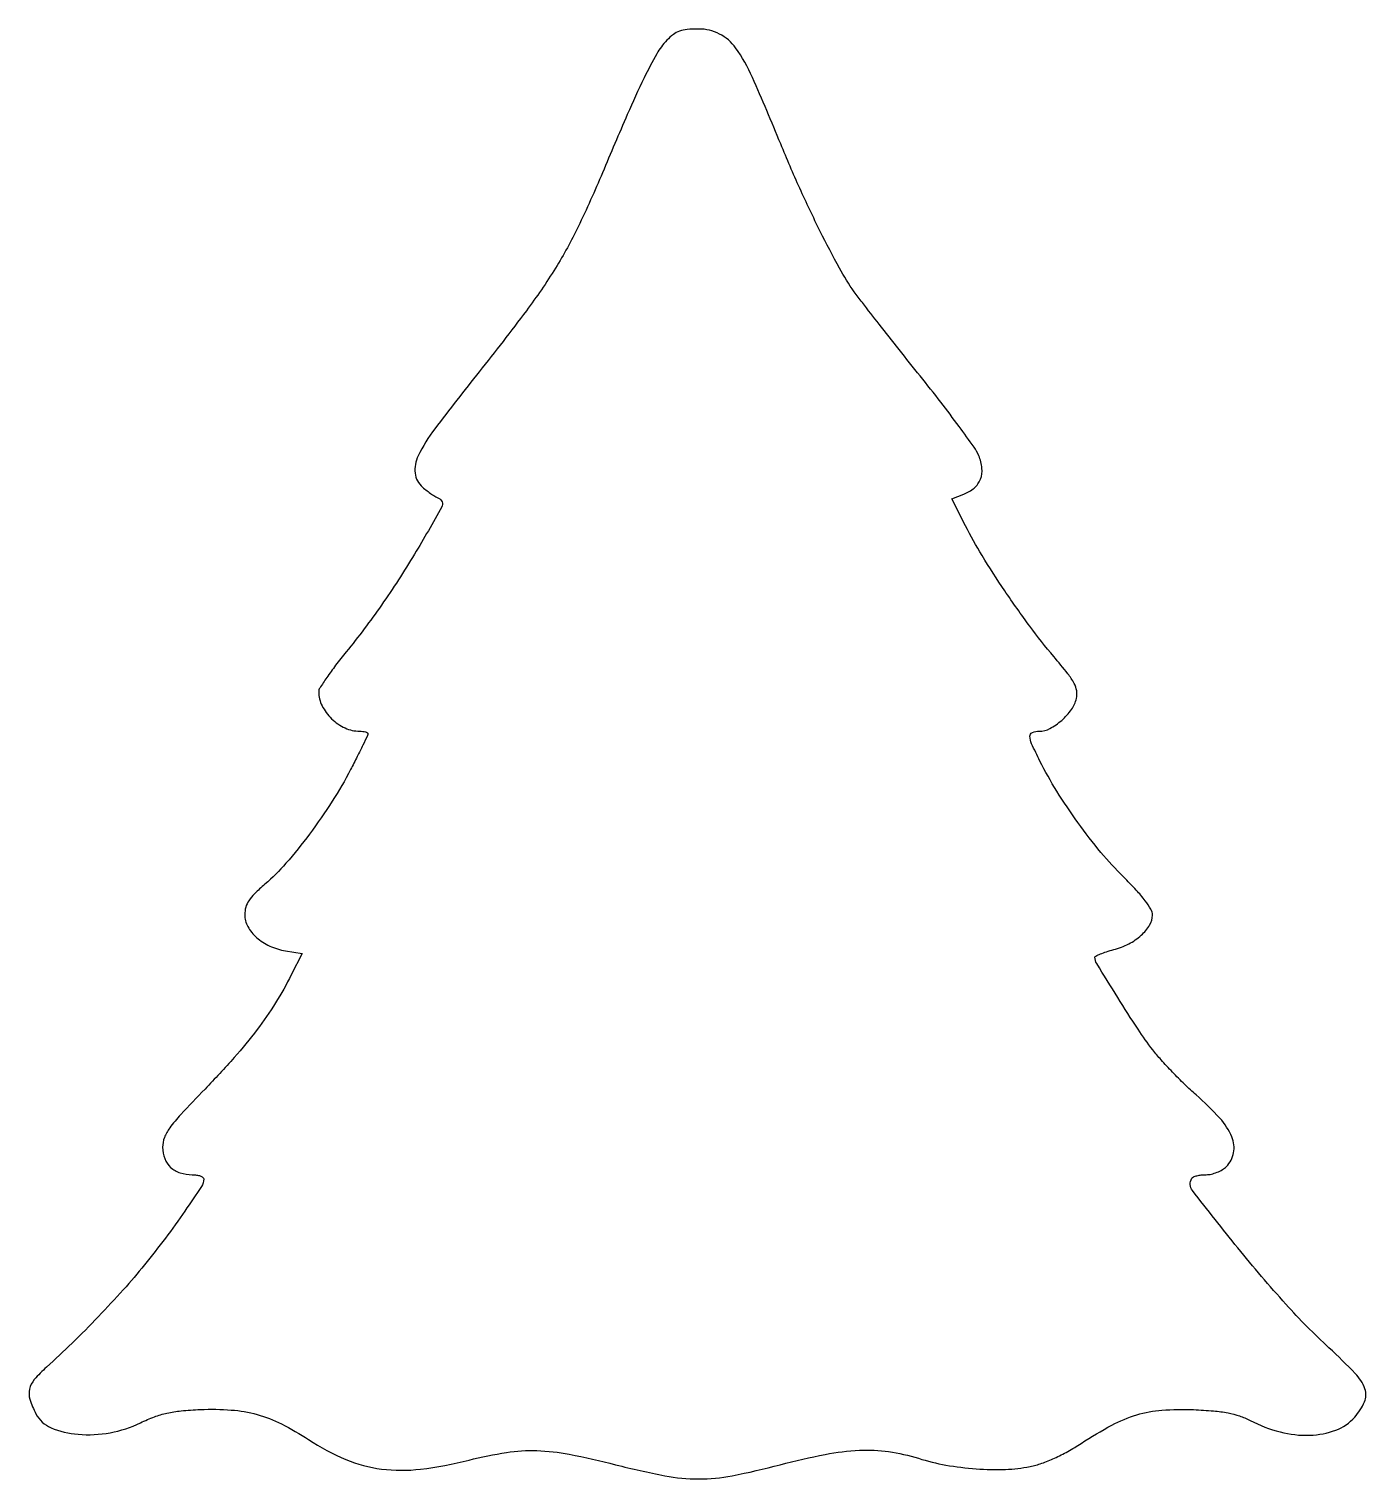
# Model space of a CAD drawing. Extents: x 247 to 573, y 42 to 395.
import ezdxf

# ---------------------------------------------------------------- set-up
doc = ezdxf.new("R2010")
doc.units = 0

msp = doc.modelspace()

# ---------------------------------------------------------------- linework, layer by layer
msp.add_lwpolyline([(402.749893, 392.25, 0.061948), (400.319577, 388.974034, 0.01569), (397.234644, 383.093834, 0.010744), (393.142456, 374.177948, 0.002965), (387.096089, 359.990938, -0.013189), (381.160129, 346.816512, -0.026229), (375.652478, 336.786083, -0.022254), (368.558224, 326.396261, -0.007059), (357.087072, 311.545831, 0.005521), (346.289606, 297.656064, 0.048418), (342.200682, 291.031324, 0.143975), (341.4794, 286.835465, 0.188353), (343.288317, 283.428423, 0.012879), (344.371725, 282.544024, 0.013015), (345.495526, 281.719774, 0.012908), (346.509791, 281.053835, 0.050389), (347.182868, 280.72498, -0.459637), (347.968937, 278.606704, -0.008726), (341.333873, 267.119572, -0.016893), (333.293251, 254.712784, -0.018661), (324.682479, 243.294303, 0.008307), (322.12242, 240.04181, 0.011778), (319.962978, 237.059212, 0.007963), (318.27232, 234.518699, 0.143792), (318, 233.591356, 0.11799), (318.812336, 230.196875, 0.083689), (321.149815, 227.036177, 0.082619), (324.428726, 224.782514, 0.109763), (327.95034, 224, -0.027575), (328.735697, 223.956655, -0.04335), (329.397912, 223.824542, -0.05362), (329.863076, 223.632953, -0.274864), (330, 223.402695, -0.111664), (329.903579, 222.976335, -0.001568), (328.754946, 220.585994, -0.004286), (327.38594, 217.82047, -0.002799), (325.76152, 214.652695, -0.022684), (321.287315, 206.924429, -0.017815), (315.774576, 198.965546, -0.018219), (310.032686, 191.833591, -0.03641), (304.907166, 186.725092, 0.015406), (302.386906, 184.415741, 0.053016), (300.973212, 182.710865, 0.078053), (300.248788, 181.133688, 0.068766), (300.000491, 179.338894, 0.126094), (300.742366, 176.442034, 0.085944), (302.872304, 173.770293, 0.075456), (306.081177, 171.687755, 0.064508), (309.939786, 170.510173), (313.948978, 169.832825), (311.336054, 164.666412, -0.022733), (307.491207, 157.851991, -0.021997), (303.004012, 151.337098, -0.019357), (297.445699, 144.545118, -0.01144), (290.323356, 136.860265, 0.004511), (284.412255, 130.657003, 0.030866), (281.724795, 127.404466, 0.065821), (280.438066, 125.034426, 0.09174), (280, 122.666969, 0.091113), (280.504588, 119.920922, 0.115998), (281.942761, 117.793329, 0.110339), (284.242589, 116.459279, 0.07661), (287.222506, 116, -0.036151), (288.286249, 115.922988, -0.05466), (289.184111, 115.690132, -0.071567), (289.799173, 115.349431, -0.234684), (290, 114.945131, -0.146615), (289.461314, 113.147544, -0.005308), (285.417536, 107.146139, -0.010052), (280.669864, 100.546951, -0.009617), (275.591926, 94.044295, -0.011946), (270.425741, 87.98632, -0.008503), (264.363882, 81.440217, -0.008388), (257.958279, 74.9753, -0.010247), (251.745763, 69.155871, 0.031367), (248.763213, 66.115727, 0.123283), (247.588299, 63.790056, 0.134537), (247.700402, 61.300633, 0.040274), (249.167977, 57.76035, 0.178431), (252.837618, 54.381459, 0.076654), (259.404303, 52.788262, 0.066668), (267.228374, 53.165111, 0.067646), (274.636213, 55.590043, -0.022885), (278.013203, 57.040461, -0.035416), (281.054475, 57.945074, -0.030801), (284.485431, 58.487243, -0.012834), (289.162998, 58.812745, -0.029399), (296.731634, 58.699413, -0.049218), (302.99649, 57.610383, -0.048982), (308.948418, 55.313111, -0.028801), (315.560298, 51.493742, 0.045674), (324.621838, 46.658955, 0.068008), (333.287845, 44.325432, 0.062213), (342.819259, 44.297197, 0.031793), (354.598842, 46.5, -0.02343), (363.729674, 48.365919, -0.046649), (371.08856, 48.819031, -0.040703), (379.024515, 47.917672, -0.014015), (390.30087, 45.366649, 0.015129), (402.298422, 42.680551, 0.047502), (410.509464, 41.897584, 0.048236), (418.653227, 42.683947, 0.015967), (430.372641, 45.361189, -0.015446), (441.347958, 47.880487, -0.036998), (449.633198, 48.886091, -0.046245), (456.76939, 48.560423, -0.041455), (464, 46.936758, 0.031987), (470.697314, 45.299233, 0.025575), (478.070507, 44.374938, 0.026179), (485.215379, 44.223281, 0.043551), (491.191038, 44.932734, 0.032642), (494.040479, 45.722809, 0.0222), (497.166052, 46.971679, 0.020716), (500.419786, 48.607921, 0.018444), (503.658803, 50.568285, -0.022038), (511.122637, 55.012693, -0.050314), (517.171468, 57.516523, -0.054186), (523.31506, 58.657671, -0.029456), (531, 58.784421, -0.010256), (535.882489, 58.47683, -0.026214), (539.392989, 57.996992, -0.034622), (542.192372, 57.259853, -0.038263), (544.76735, 56.161498, 0.056889), (552.090627, 53.354587, 0.071059), (559.320292, 52.552584, 0.082003), (565.618348, 53.796755, 0.120985), (570.25, 56.961872, 0.080123), (572.630386, 60.670563, 0.194005), (572.718197, 63.867037, 0.102922), (570.38409, 67.582517, 0.014954), (563.969427, 73.863433, -0.023191), (553.497036, 84.46085, -0.013176), (541.788268, 98.173369, -0.005098), (530.737021, 112.116993, -0.313057), (530.576847, 115.124341, -0.157709), (530.975114, 115.46279, -0.036311), (531.822974, 115.742775, -0.034043), (532.893433, 115.935688, -0.027567), (534.059017, 116, 0.057337), (535.331548, 116.146409, 0.038899), (536.723586, 116.5875, 0.039095), (538.019414, 117.233989, 0.061197), (539, 118, 0.152711), (540.76006, 121.361714, 0.145968), (540.334179, 125.194876, 0.085243), (537.398134, 129.769346, 0.02741), (531.617955, 135.434, -0.012413), (528.850195, 137.98837, -0.008747), (525.86242, 140.989598, -0.008834), (523.103989, 143.962527, -0.018304), (521.079503, 146.396949, -0.018793), (517.493295, 151.425229, -0.005979), (512.528074, 159.171712, -0.002006), (507.438309, 167.398783, -0.138377), (507, 168.952207, -0.290182), (507.191054, 169.253683, -0.013778), (508.338563, 169.757263, -0.019019), (509.810294, 170.291071, -0.012144), (511.556811, 170.803951, 0.053281), (515.219529, 172.215336, 0.063675), (518.267028, 174.306697, 0.074132), (520.307091, 176.757526, 0.137403), (521, 179.231365, 0.132582), (520.618235, 180.645787, 0.030778), (519.238077, 182.712497, 0.024637), (517.053181, 185.30866, 0.010882), (513.928783, 188.52682, -0.024917), (508.464056, 194.481063, -0.017058), (502.847046, 201.739143, -0.016963), (497.688839, 209.433323, -0.023149), (493.611223, 216.716756, -0.00899), (491.581828, 220.960046, -0.100922), (491.163401, 222.771876, -0.311885), (491.751792, 223.672211, -0.097128), (493.423275, 224, 0.123474), (496.01817, 224.650726, 0.057297), (498.892988, 226.642406, 0.056632), (501.299789, 229.292607, 0.102344), (502.490885, 231.9585, 0.092354), (502.550563, 233.821698, 0.085933), (501.942969, 235.633243, 0.043672), (500.384507, 237.999853, 0.007452), (496.971525, 242.181467, -0.015476), (491.139351, 249.56587, -0.010981), (485.044054, 258.184127, -0.01111), (479.523578, 266.770405, -0.020668), (475.499536, 274.000922), (472.164416, 280.623585), (475.060301, 281.716659, 0.087091), (477.606418, 283.224482, 0.123196), (479.124715, 285.363738, 0.118151), (479.492791, 288.036391, 0.076013), (478.714935, 291.081594, 0.053527), (477.553245, 293.164399, 0.004443), (473.926094, 298.195843, 0.005893), (469.464436, 304.122659, 0.004512), (464.452363, 310.5, -0.001281), (459.309254, 316.957742, -0.001486), (454.449161, 323.129923, -0.001322), (450.364367, 328.377874, -0.008853), (448.387332, 331.027397, -0.030861), (444.798557, 336.730703, -0.009564), (440.108322, 345.721916, -0.009338), (435.135186, 356.203491, -0.00898), (430.489122, 367, 0.006671), (423.599206, 383.216551, 0.051191), (419.51494, 390.393139, 0.120402), (415.585386, 393.780659, 0.118501), (410.512777, 395, 0.02046), (407.688714, 394.884392, 0.064747), (405.841813, 394.488533, 0.077877), (404.348163, 393.680492, 0.039383)], format="xyb", close=True)

doc.saveas('drawing.dxf')
